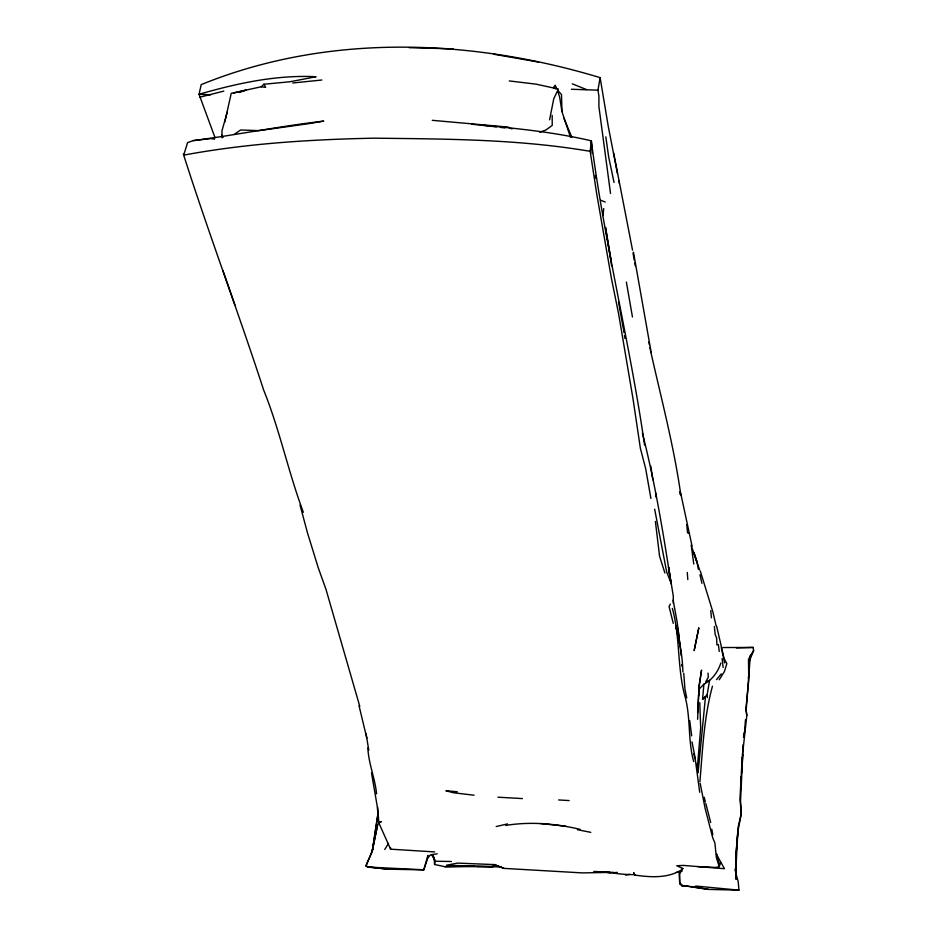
<?xml version="1.0" encoding="UTF-8"?>
<svg xmlns="http://www.w3.org/2000/svg" width="937" height="937" viewBox="0 0 937 937"><rect width="100%" height="100%" fill="white"/><g stroke="black" fill="none" stroke-linecap="round" stroke-linejoin="round"><path stroke-width="1.41" d="M697.608 719.288L699.037 685.872L701.544 670.119L699.084 687.055L697.585 712.858M741.612 772.802L742.76 754.355L740.546 800.807L741.296 813.597L738.192 826.762L735.814 856.746L736.049 879.082L735.814 856.746L737.887 831.388L741.296 813.597L739.961 798.886L742.245 757.19L746.801 715.505L746.157 710.41L750.361 655.139M367.55 867.053L423.805 869.805L427.893 855.364L427.858 857.894L423.805 869.841L388.223 869.208L367.55 867.053L365.922 865.917L372.411 850.316L377.74 824.279L371.966 852.248L365.922 865.917L368.979 866.971M679.735 874.338L679.747 883.696L682.417 886.226L686.809 885.98L708.63 889.4L738.953 890.15L738.204 881.623L735.697 872.663L737.887 831.388M740.687 786.729L741.272 776.574M741.612 770.764L742.373 757.717M742.537 754.812L743.123 744.657M743.545 737.396L743.791 733.05M740.722 786.986L741.343 777.054M744.528 732.629L745.477 719.593M699.892 781.833C702.633 749.787 703.945 717.391 712.448 686.212M222.104 137.821L221.928 130.875L227.328 111.983M697.386 767.344L700.689 727.686L699.763 702.68M698.135 772.217L705.491 696.624L702.574 699.318L703.886 684.186C712.237 679.84 718 671.864 720.846 663.033M603.006 215.557L603.733 208.588M650.899 498.449L645.687 468.711L640.369 448.273L633.025 398.869L618.525 313.391L611.439 278.547L596.74 194.018L590.181 151.337L591.329 140.831C552.127 131.637 511.907 127.924 471.885 124.281M698.615 695.687L699.4 688.871L703.886 684.186M613.559 872.359L582.31 872.897L503.965 868.388L494.385 864.593L492.347 866.596L446.41 865.273L457.467 863.106L494.385 864.593L494.15 866.338L492.347 866.596L444.817 866.69L434.592 864.5L434.136 857.905L432.507 854.708L435.119 860.939L434.592 864.5M377.986 813.246L372.411 850.316L378.15 813.175M707.388 697.655L707.154 694.832L709.578 680.344L705.69 681.878L708.278 677.299L708.044 673.129M610.526 193.444L598.895 106.478L598.895 95.925L597.947 90.186L600.125 77.63C470.807 38.616 327.845 33.053 201.197 84.623L199.042 94.286L215.018 137.61M734.995 870.719L735.463 868.06M224.833 121.951L231.24 93.349L261.247 86.778L265.675 87.364L263.918 84.236L261.247 86.778M549.586 119.819L553.767 98.725L558.393 89.05L536.163 84.166L509.283 80.933M748.288 678.154L749.342 672.883M634.747 875.064L633.787 872.839L634.747 875.064C650.665 877.36 667.566 878.473 681.609 869.852L682.85 868.47L676.772 865.753L683.319 865.413L724.453 868.704L716.512 854.45M749.518 660.808L753.641 650.419L753.055 647.444L736.377 647.947M682.85 868.47L679.126 873.331L679.747 883.696L682.663 885.547L682.417 886.226L680.18 882.9M697.678 866.608L715.903 867.463L719.206 866.666L720.623 862.813L719.147 863.762L716.7 853.958M680.203 873.214L681.609 869.852M670.306 604.06L669.065 606.497L673.246 623.339M753.641 650.419L748.499 659.343L748.757 680.051L745.957 708.466L746.801 715.505M384.767 849.484L388.492 843.37M719.276 679.747L724.418 671.501L726.843 663.595L724.125 658.664L716.641 626.209M716.559 679.653L721.267 673.89M427.822 857.742L430.704 854.755L437.192 853.83M702.574 699.318L707.154 694.832M234.695 134.096L240.575 129.997L259.08 130.63L310.088 123.461M539.735 132.222L545.884 130.009L552.221 125.417L552.186 115.415M239.204 92.505L245.916 90.151L233.489 93.091M214.643 139.063L210.474 138.594L193.373 140.597L187.576 142.6L183.711 155.12C246.244 143.513 310.194 139.472 373.746 138.184C445.942 138.992 518.864 139.121 590.181 151.337M199.827 97.202L223.814 91.1M496.2 826.539L507.503 823.916M676.35 872.37L682.183 871.129M599.141 871.914L610.666 872.523L593.871 871.562C607.785 871.48 621.243 875.146 634.864 874.549M311.459 123.227L323.733 121.107C280.046 126.155 236.885 134.893 193.373 140.597M625.518 875.029L629.805 874.326M505.722 825.427C530.389 821.374 555.793 823.635 580.015 829.327M292.754 82.995L321.859 80.008M613.407 872.769L617.237 872.382M263.918 84.236L289.908 81.765L316.085 76.729C276.298 74.714 237.061 83.346 199.042 94.286L210.638 94.801M753.055 647.444L722.977 647.537M444.817 866.69L474.708 866.057M477.167 866.549L500.85 866.924M434.581 861.232L451.435 861.49M571.429 89.261L597.947 90.186M409.164 47.682L453.18 48.841M497.934 797.2L522.401 798.582M558.639 799.952L569.122 800.561M377.658 807.249L378.841 822.932L390.588 849.168L434.663 851.932M432.273 120.323L508.182 127.104L511.989 128.99M738.953 890.15L695.582 886.039M565.784 826.176L540.333 823.529M457.291 791.753L445.895 790.746L453.356 792.737L474.04 795.22M370.361 867.135L388.223 869.208M480.564 125.043L496.259 126.893M500.545 127.397L504.82 127.9M682.663 885.547L708.63 889.4M538.541 62.076L493.623 54.194M577.391 829.69L590.79 832.349M600.687 200.272L605.267 202.029M494.385 864.593L503.965 868.388M572.296 83.85L586.468 89.542M689.222 533.528L687.524 532.778L686.786 524.72M555.454 88.816L553.427 87.492L555.184 85.22L556.906 88.898M558.288 91.018L561.497 94.59L561.954 111.585L570.457 137.177M221.577 135.197L223.24 137.235M432.004 855.223L435.119 860.939M563.945 118.378L571.816 137.2M670.435 581.514L666.629 571.781L654.67 509.189M303.354 512.305C288.315 472.107 279.753 429.884 263.637 389.991C237.951 310.979 208.541 233.254 183.359 154.078M692.138 548.086L699.646 569.977M700.302 571.031L712.87 611.908L716.137 625.881M693.228 551.588L697.034 562.212L698.334 569.134M681.609 664.778L682.3 666.687M222.865 270.383L234.906 304.888M699.998 574.779L701.907 583.329M673.34 603.393L673.27 595.909L668.573 567.143L671.079 583.845C663.337 533.247 655.01 482.59 642.36 432.988M664.883 573.022L659.543 556.074L655.396 521.44M719.206 866.666L716.337 857.402L714.908 843.007L712.717 837.783L705.092 808.221L700.197 783.437M557.843 91.311L559.658 97.202L561.954 111.585M694.13 552.643L697.034 562.212M359.761 706.264L325.971 589.314L318.287 567.881L307.441 532.72L300.016 505.008M705.842 803.571L710.679 822.463M693.708 753.746L695.5 760.949L699.705 792.269M704.226 797.246L705.35 801.967M359.023 705.69L366.835 738.192M692.15 546.482L680.742 493.459M693.696 761.594C687.84 740.698 690.768 718.538 685.31 697.585C677.018 668.643 680.391 637.582 672.368 608.429M650.758 351.668C661.44 399.326 674.031 446.715 680.848 495.111M721.303 647.713L724.664 662.904M693.767 564.004L691.201 545.018M691.998 741.858L695.371 758.888M614.051 182.492L608.675 156.994L605.829 136.861M679.969 645.851L675.636 625.237C679.559 640.475 682.499 656.134 682.886 671.888M613.688 153.094L632.534 250.167M686.739 697.889L684.959 689.199L683.741 673.305M711.757 829.222L712.834 834.586M371.52 773.002L377.142 805.679L378.384 817.825M617.46 173.626L608.265 126.401L600.125 77.63M618.853 180.782L619.404 183.64M592.172 153.246L591.329 140.831C604.365 242.988 629.945 343.094 644.562 445.005M648.849 342.064L649.376 344.804M649.915 347.533L650.442 350.274M679.712 491.82L680.215 494.595M633.459 252.205L651.192 352.499M673.129 600.102L677.252 622.648L681.304 655.783M618.549 302.089L623.292 328.454M626.384 282.096L632.452 317.011M633.025 253.013L634.255 260.123M634.747 262.969L635.251 265.815M611.065 260.158L605.548 227.48L611.65 265.921M696.941 764.042L698.358 772.638M623.527 329.859L623.995 332.682M624.464 335.505L624.92 338.316M595.382 175.547L595.85 178.405M366.039 733.542L368.78 750.232M376.569 793.85C375.069 778.214 368.546 763.725 367.866 747.937M650.711 465.9L652.866 479.826M677.943 628.27L679.536 642.63M719.265 651.414L718.363 644.597L716.91 644.867L716.606 637.898L715.165 634.431L714.357 626.478M689.714 720.623L691.67 735.861M722.111 658.5L723.118 667.402M668.538 569.731L668.854 572.612M710.761 610.608L711.441 617.834M687.278 572.472L687.793 579.616M390.518 847.516L390.588 849.168M655.619 492.733L655.759 496.879M697.069 636.27L694.153 650.665L698.826 627.802L697.069 636.27M381.324 821.585L378.841 822.932L381.324 821.585"/></g></svg>
